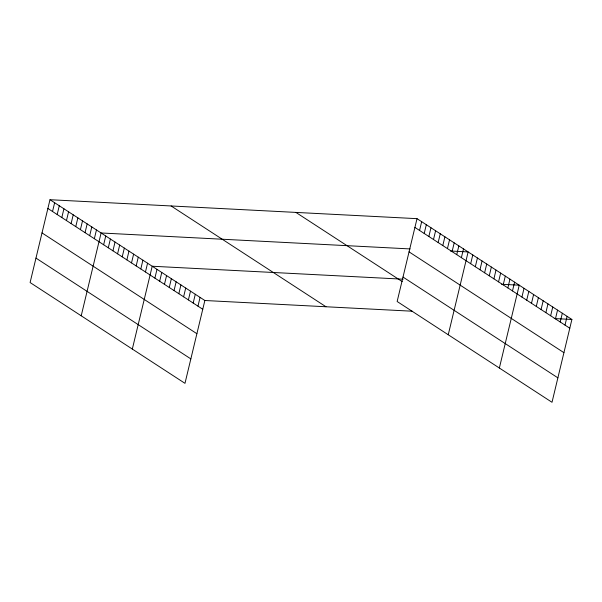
<?xml version="1.0" encoding="UTF-8"?>
<svg xmlns="http://www.w3.org/2000/svg" width="602" height="602" viewBox="0 0 602 602"><rect width="100%" height="100%" fill="white"/><g stroke="black" fill="none" stroke-linecap="round" stroke-linejoin="round"><path stroke-width="0.9" d="M49.989 199.713L30.1 282.541L184.98 383.339L204.861 300.503L49.989 199.713L417.02 218.661L571.9 319.459L552.011 402.286L397.139 301.497L417.02 218.661M52.532 211.498L54.631 202.739M57.175 214.523L59.282 205.756M61.818 217.548L63.925 208.781M66.468 220.573L68.568 211.806M71.111 223.59L73.218 214.831M75.762 226.615L77.861 217.856M80.405 229.64L82.512 220.881M85.055 232.665L87.155 223.899M89.698 235.691L91.805 226.924M94.348 238.716L96.448 229.949M81.21 315.802L101.098 232.974L410.097 248.927M103.642 244.758L105.741 235.999M108.285 247.783L110.392 239.024M112.928 250.808L115.035 242.042M117.578 253.833L119.678 245.067M122.221 256.858L124.328 248.092M126.871 259.876L128.971 251.117M131.514 262.901L133.621 254.142M136.165 265.926L138.264 257.167M140.808 268.951L142.915 260.184M145.458 271.976L147.558 263.209M132.32 349.07L152.208 266.234L403.167 279.193M154.887 278.116L156.994 269.35M159.673 281.232L161.78 272.465M164.466 284.347L166.566 275.581M169.252 287.463L171.352 278.696M174.038 290.578L176.138 281.811M178.824 293.693L180.931 284.927M183.61 296.809L185.717 288.042M188.396 299.924L190.503 291.157M193.189 303.039L195.289 294.273M197.975 306.155L200.075 297.388M419.564 230.453L421.671 221.686M424.207 233.478L426.314 224.712M428.857 236.496L430.964 227.737M433.5 239.521L435.607 230.762M438.151 242.546L440.25 233.787M442.794 245.571L444.901 236.804M447.444 248.596L449.543 239.829M452.087 251.621L454.194 242.854M456.737 254.638L458.837 245.879M461.38 257.664L463.487 248.904M448.249 334.757L468.13 251.929L450.469 251.011M470.674 263.714L472.781 254.947M475.317 266.739L477.424 257.972M479.967 269.764L482.074 260.997M484.61 272.781L486.717 264.022M489.26 275.806L491.36 267.047M493.903 278.831L496.01 270.072M498.554 281.856L500.653 273.09M503.197 284.881L505.304 276.115M507.847 287.906L509.947 279.14M512.49 290.924L514.597 282.165M499.359 368.018L519.24 285.19L501.579 284.279M521.926 297.064L524.026 288.305M526.712 300.18L528.819 291.421M531.498 303.295L533.605 294.536M536.284 306.41L538.391 297.651M541.07 309.526L543.177 300.767M545.863 312.641L547.963 303.882M550.649 315.757L552.749 306.997M555.435 318.872L557.542 310.113M560.221 321.987L562.328 313.228M565.007 325.103L567.114 316.343M204.861 300.503L412.242 311.211M554.239 318.548L571.9 319.459M414.921 227.428L569.793 328.218M409.051 251.869L563.931 352.667M403.001 277.055L557.881 377.845M295.898 212.408L402.226 281.601M171.111 205.967L325.983 306.757M47.882 208.473L202.761 309.27M42.012 232.914L196.892 333.711M35.969 258.1L190.849 358.897"/></g></svg>
